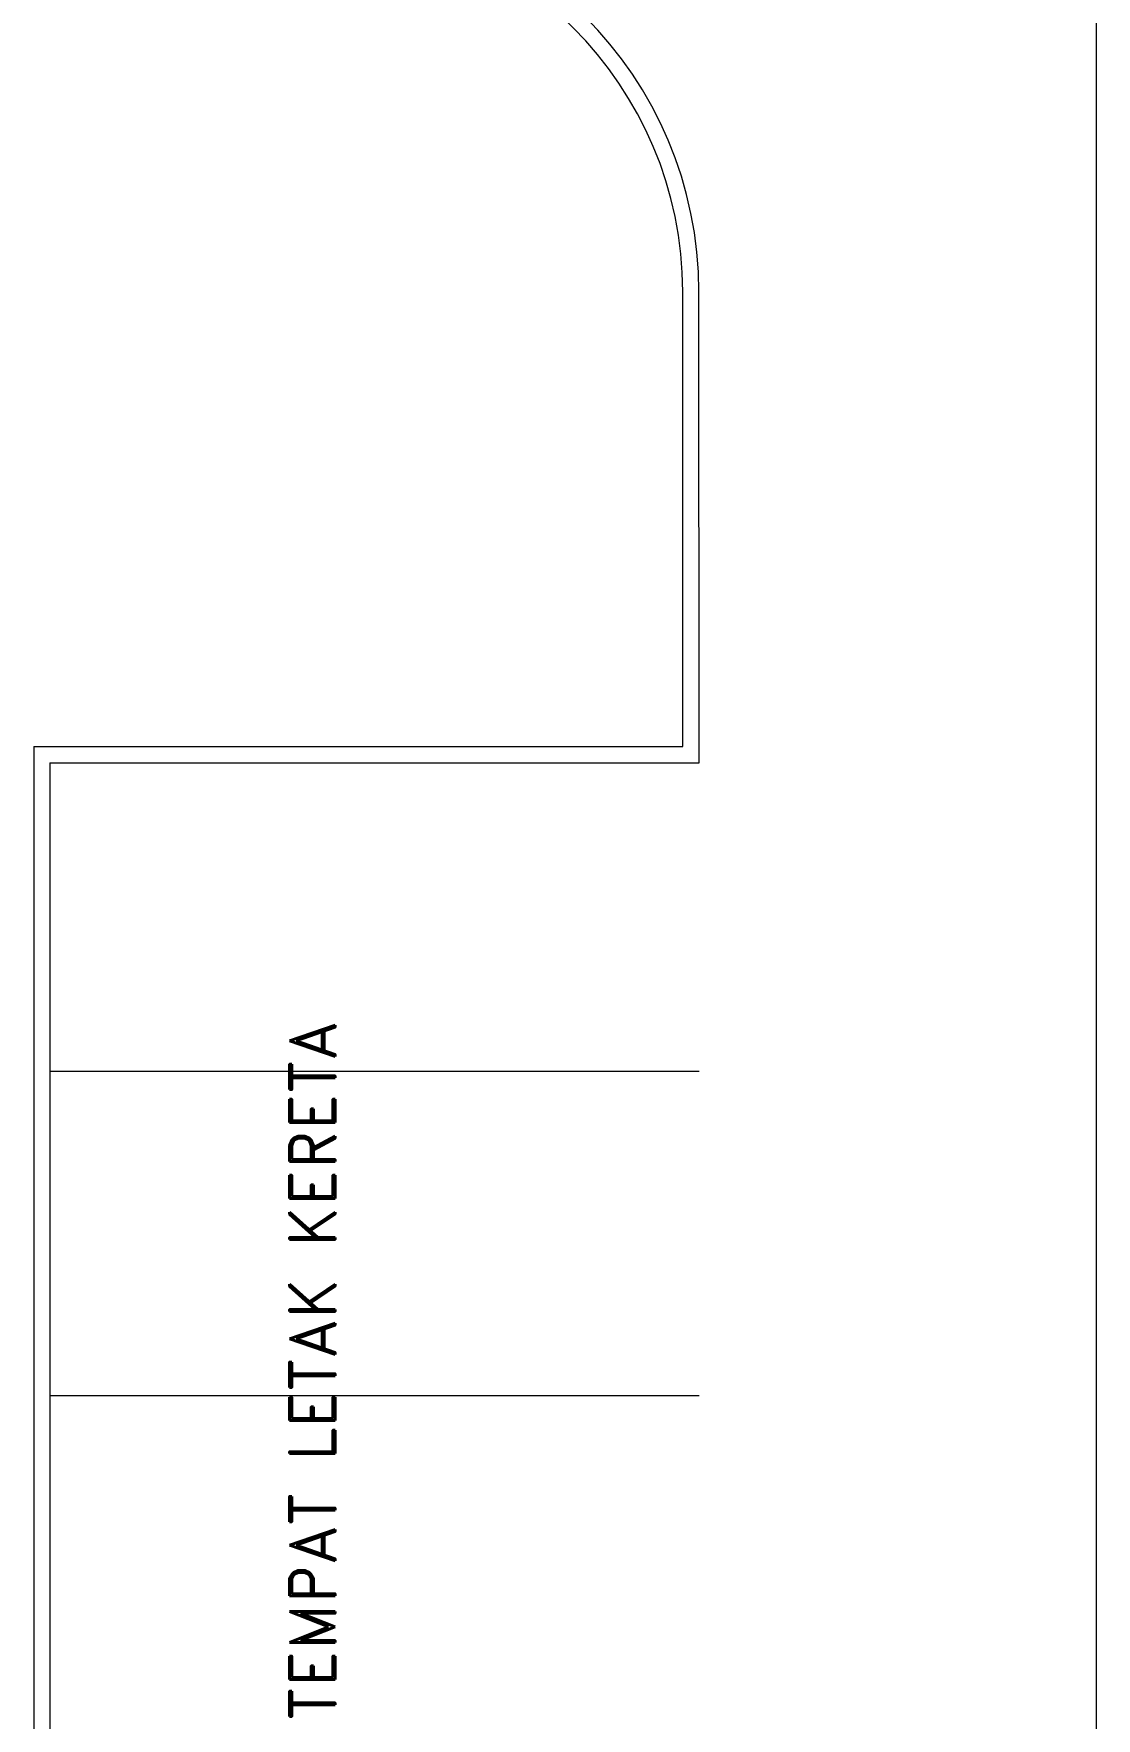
# Model space of a CAD drawing. Header units: inches. Extents: x -86493719 to 430035, y 21644 to 1519532.
# Drawn here: x 64795 to 72980, y 72318 to 85295 of the extents above; entities that cross this region are included whole.
import ezdxf
from ezdxf.enums import TextEntityAlignment as Align

# ---------------------------------------------------------------- set-up
doc = ezdxf.new("R2010")
doc.units = ezdxf.units.IN
doc.header["$MEASUREMENT"] = 0
doc.layers.add('carpark', color=8, linetype='Continuous')
doc.layers.add('SAN', color=8, linetype='Continuous')
for name, color, linetype, lineweight in [('line', 8, 'Continuous', 9), ('LW', 8, 'Continuous', 20), ('t3', 8, 'Continuous', 25)]:
    doc.layers.add(name, color=color, linetype=linetype, lineweight=lineweight)
doc.styles.add('VERDANA1000', font='romand.shx', dxfattribs={"height": 1000})

msp = doc.modelspace()

# ---------------------------------------------------------------- linework, layer by layer
at = {"layer": 'carpark', "linetype": 'Continuous', "lineweight": 0}
for p, q in [((64920, 77304), (69920, 77304)), ((64920, 74804), (69920, 74804))]:
    msp.add_line(p, q, dxfattribs=at)
at = {"layer": 'line'}
msp.add_line((72980, 97016), (72980, 62826), dxfattribs=at)
at = {"layer": 'LW', "linetype": 'Continuous', "lineweight": 0}
for p, q in [((69795, 79804), (69794, 83306)), ((69920, 79679), (69919, 83306)), ((64795, 79804), (69795, 79804)), ((64795, 79804), (64795, 69065)), ((64920, 79679), (69920, 79679)), ((64920, 79679), (64920, 69190))]:
    msp.add_line(p, q, dxfattribs=at)
for radius in [3000, 2875]:
    msp.add_arc((66919, 83306), radius, 0.0124, 90.0124, dxfattribs=at)
at = {"layer": 'SAN'}
msp.add_line((69795, 79679), (69795, 79679), dxfattribs=at)

# ---------------------------------------------------------------- texts
at = {"layer": 't3', "style": 'VERDANA1000'}
msp.add_text('TEMPAT LETAK KERETA', height=350, rotation=90, dxfattribs=at).set_placement((66941, 74994), align=Align.MIDDLE_CENTER)

doc.saveas('drawing.dxf')
